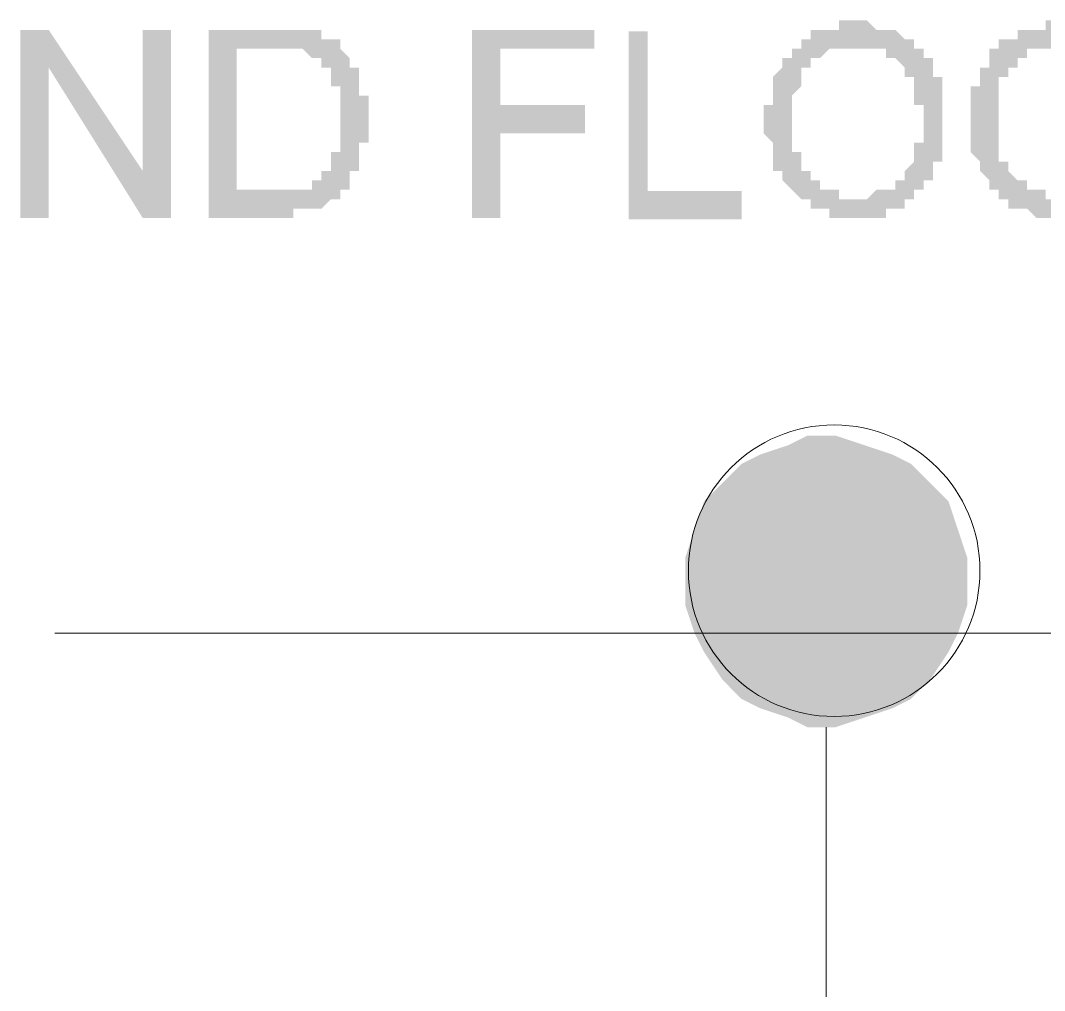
# Model space of a CAD drawing. Header units: inches. Extents: x -11 to 213, y -78 to 40.
# Drawn here: x 35.764 to 36.423, y 21.352 to 21.976 of the extents above; entities that cross this region are included whole.
import ezdxf

# ---------------------------------------------------------------- set-up
doc = ezdxf.new("R2010")
doc.units = ezdxf.units.IN
doc.header["$MEASUREMENT"] = 0
doc.layers.add('PDF_0', color=7, linetype='Continuous')

msp = doc.modelspace()

# ---------------------------------------------------------------- hatches: boundary and pattern name
at = {"layer": 'PDF_0'}
h = msp.add_hatch(color=256, dxfattribs=at)
h.paths.add_polyline_path([(36.30244, 21.97553), (36.30244, 21.97553), (36.30244, 21.97553), (36.30849, 21.97553), (36.30849, 21.97553), (36.30849, 21.97553), (36.31453, 21.96948), (36.31453, 21.96948), (36.31453, 21.96948), (36.31453, 21.96948), (36.32058, 21.96948), (36.32058, 21.96948), (36.32058, 21.96948), (36.32058, 21.96948), (36.32663, 21.96948), (36.32663, 21.96948), (36.32663, 21.96948), (36.32663, 21.96948), (36.33268, 21.96343), (36.33268, 21.96343), (36.33268, 21.96343), (36.33268, 21.96343), (36.33268, 21.96343), (36.33873, 21.96343), (36.33873, 21.96343), (36.33873, 21.95738), (36.33873, 21.95738), (36.34477, 21.95738), (36.34477, 21.95738), (36.34477, 21.95738), (36.34477, 21.95738), (36.34477, 21.95134), (36.34477, 21.95134), (36.34477, 21.95134), (36.35082, 21.95134), (36.35082, 21.95134), (36.35082, 21.94529), (36.35082, 21.94529), (36.35082, 21.94529), (36.35082, 21.94529), (36.35082, 21.93924), (36.35082, 21.93924), (36.35687, 21.93924), (36.35687, 21.93924), (36.35687, 21.93319), (36.35687, 21.93319), (36.35687, 21.93319), (36.35687, 21.93319), (36.35687, 21.92714), (36.35687, 21.92714), (36.35687, 21.92714), (36.35687, 21.92714), (36.35687, 21.9211), (36.35687, 21.9211), (36.35687, 21.9211), (36.35687, 21.91505), (36.35687, 21.91505), (36.35687, 21.91505), (36.35687, 21.91505), (36.35687, 21.909), (36.35687, 21.909), (36.35687, 21.909), (36.35687, 21.90295), (36.35687, 21.90295), (36.35687, 21.90295), (36.35687, 21.90295), (36.35687, 21.89691), (36.35687, 21.89691), (36.35687, 21.89691), (36.35687, 21.89086), (36.35687, 21.89086), (36.35687, 21.89086), (36.35687, 21.89086), (36.35687, 21.88481), (36.35687, 21.88481), (36.35687, 21.88481), (36.35082, 21.88481), (36.35082, 21.87876), (36.35082, 21.87876), (36.35082, 21.87876), (36.35082, 21.87876), (36.35082, 21.87271), (36.35082, 21.87271), (36.35082, 21.87271), (36.34477, 21.87271), (36.34477, 21.87271), (36.34477, 21.86667), (36.34477, 21.86667), (36.34477, 21.86667), (36.34477, 21.86667), (36.34477, 21.86667), (36.33873, 21.86667), (36.33873, 21.86062), (36.33873, 21.86062), (36.33873, 21.86062), (36.33268, 21.86062), (36.33268, 21.86062), (36.33268, 21.86062), (36.33268, 21.85457), (36.33268, 21.85457), (36.32663, 21.85457), (36.32663, 21.85457), (36.32663, 21.85457), (36.32663, 21.85457), (36.32058, 21.85457), (36.32058, 21.85457), (36.32058, 21.85457), (36.32058, 21.84852), (36.31453, 21.84852), (36.31453, 21.84852), (36.31453, 21.84852), (36.31453, 21.84852), (36.30849, 21.84852), (36.30849, 21.84852), (36.30849, 21.84852), (36.30244, 21.84852), (36.30244, 21.84852), (36.30244, 21.84852), (36.30244, 21.84852), (36.29639, 21.84852), (36.29639, 21.84852), (36.29639, 21.84852), (36.29034, 21.84852), (36.29034, 21.84852), (36.29034, 21.84852), (36.29034, 21.84852), (36.28429, 21.84852), (36.28429, 21.84852), (36.28429, 21.85457), (36.28429, 21.85457), (36.27825, 21.85457), (36.27825, 21.85457), (36.27825, 21.85457), (36.27825, 21.85457), (36.2722, 21.85457), (36.2722, 21.85457), (36.2722, 21.85457), (36.2722, 21.86062), (36.26615, 21.86062), (36.26615, 21.86062), (36.26615, 21.86062), (36.26615, 21.86062), (36.26615, 21.86062), (36.2601, 21.86667), (36.2601, 21.86667), (36.2601, 21.86667), (36.2601, 21.86667), (36.2601, 21.86667), (36.2601, 21.86667), (36.25406, 21.87271), (36.25406, 21.87271), (36.25406, 21.87271), (36.25406, 21.87271), (36.25406, 21.87876), (36.25406, 21.87876), (36.25406, 21.87876), (36.24801, 21.87876), (36.24801, 21.87876), (36.24801, 21.88481), (36.24801, 21.88481), (36.24801, 21.88481), (36.24801, 21.88481), (36.24801, 21.89086), (36.24801, 21.89086), (36.24801, 21.89086), (36.24801, 21.89086), (36.24801, 21.89691), (36.24801, 21.89691), (36.24801, 21.89691), (36.24196, 21.90295), (36.24196, 21.90295), (36.24196, 21.90295), (36.24196, 21.90295), (36.24196, 21.909), (36.24196, 21.909), (36.24196, 21.909), (36.24196, 21.909), (36.24196, 21.91505), (36.24196, 21.91505), (36.24196, 21.91505), (36.24196, 21.9211), (36.24196, 21.9211), (36.24801, 21.9211), (36.24801, 21.92714), (36.24801, 21.92714), (36.24801, 21.92714), (36.24801, 21.92714), (36.24801, 21.93319), (36.24801, 21.93319), (36.24801, 21.93319), (36.24801, 21.93319), (36.24801, 21.93924), (36.24801, 21.93924), (36.24801, 21.93924), (36.24801, 21.93924), (36.25406, 21.94529), (36.25406, 21.94529), (36.25406, 21.94529), (36.25406, 21.94529), (36.25406, 21.94529), (36.25406, 21.95134), (36.25406, 21.95134), (36.25406, 21.95134), (36.2601, 21.95134), (36.2601, 21.95738), (36.2601, 21.95738), (36.2601, 21.95738), (36.2601, 21.95738), (36.2601, 21.95738), (36.26615, 21.95738), (36.26615, 21.96343), (36.26615, 21.96343), (36.26615, 21.96343), (36.26615, 21.96343), (36.2722, 21.96343), (36.2722, 21.96343), (36.2722, 21.96343), (36.2722, 21.96948), (36.27825, 21.96948), (36.27825, 21.96948), (36.27825, 21.96948), (36.27825, 21.96948), (36.28429, 21.96948), (36.28429, 21.96948), (36.28429, 21.96948), (36.28429, 21.96948), (36.29034, 21.96948), (36.29034, 21.96948), (36.29034, 21.96948), (36.29034, 21.97553), (36.29639, 21.97553), (36.29639, 21.97553), (36.29639, 21.97553), (36.30244, 21.97553), (36.30244, 21.97553), (36.30244, 21.97553)], flags=0)
h.paths.add_polyline_path([(36.30244, 21.86062), (36.30244, 21.86062), (36.30244, 21.86062), (36.30849, 21.86062), (36.30849, 21.86062), (36.30849, 21.86062), (36.31453, 21.86667), (36.31453, 21.86667), (36.31453, 21.86667), (36.31453, 21.86667), (36.32058, 21.86667), (36.32058, 21.86667), (36.32058, 21.86667), (36.32058, 21.86667), (36.32058, 21.86667), (36.32663, 21.86667), (36.32663, 21.87271), (36.32663, 21.87271), (36.32663, 21.87271), (36.33268, 21.87271), (36.33268, 21.87271), (36.33268, 21.87271), (36.33268, 21.87876), (36.33268, 21.87876), (36.33268, 21.87876), (36.33268, 21.87876), (36.33268, 21.87876), (36.33873, 21.88481), (36.33873, 21.88481), (36.33873, 21.88481), (36.33873, 21.88481), (36.33873, 21.89086), (36.33873, 21.89086), (36.33873, 21.89086), (36.33873, 21.89086), (36.33873, 21.89691), (36.33873, 21.89691), (36.33873, 21.89691), (36.34477, 21.89691), (36.34477, 21.90295), (36.34477, 21.90295), (36.34477, 21.90295), (36.34477, 21.909), (36.34477, 21.909), (36.34477, 21.909), (36.34477, 21.909), (36.34477, 21.91505), (36.34477, 21.91505), (36.34477, 21.91505), (36.34477, 21.9211), (36.34477, 21.9211), (36.34477, 21.9211), (36.33873, 21.9211), (36.33873, 21.92714), (36.33873, 21.92714), (36.33873, 21.92714), (36.33873, 21.93319), (36.33873, 21.93319), (36.33873, 21.93319), (36.33873, 21.93319), (36.33873, 21.93924), (36.33873, 21.93924), (36.33873, 21.93924), (36.33873, 21.93924), (36.33268, 21.93924), (36.33268, 21.94529), (36.33268, 21.94529), (36.33268, 21.94529), (36.33268, 21.94529), (36.33268, 21.94529), (36.33268, 21.94529), (36.32663, 21.95134), (36.32663, 21.95134), (36.32663, 21.95134), (36.32663, 21.95134), (36.32058, 21.95134), (36.32058, 21.95134), (36.32058, 21.95738), (36.32058, 21.95738), (36.32058, 21.95738), (36.31453, 21.95738), (36.31453, 21.95738), (36.31453, 21.95738), (36.31453, 21.95738), (36.30849, 21.95738), (36.30849, 21.95738), (36.30849, 21.95738), (36.30244, 21.95738), (36.30244, 21.95738), (36.30244, 21.95738), (36.30244, 21.95738), (36.29639, 21.95738), (36.29639, 21.95738), (36.29639, 21.95738), (36.29639, 21.95738), (36.29034, 21.95738), (36.29034, 21.95738), (36.29034, 21.95738), (36.28429, 21.95738), (36.28429, 21.95738), (36.28429, 21.95738), (36.28429, 21.95738), (36.28429, 21.95738), (36.27825, 21.95134), (36.27825, 21.95134), (36.27825, 21.95134), (36.27825, 21.95134), (36.2722, 21.95134), (36.2722, 21.95134), (36.2722, 21.94529), (36.2722, 21.94529), (36.2722, 21.94529), (36.2722, 21.94529), (36.2722, 21.94529), (36.26615, 21.94529), (36.26615, 21.93924), (36.26615, 21.93924), (36.26615, 21.93924), (36.26615, 21.93924), (36.26615, 21.93924), (36.26615, 21.93319), (36.26615, 21.93319), (36.26615, 21.93319), (36.26615, 21.93319), (36.2601, 21.92714), (36.2601, 21.92714), (36.2601, 21.92714), (36.2601, 21.9211), (36.2601, 21.9211), (36.2601, 21.9211), (36.2601, 21.9211), (36.2601, 21.91505), (36.2601, 21.91505), (36.2601, 21.91505), (36.2601, 21.909), (36.2601, 21.909), (36.2601, 21.909), (36.2601, 21.90295), (36.2601, 21.90295), (36.2601, 21.90295), (36.2601, 21.90295), (36.2601, 21.89691), (36.2601, 21.89691), (36.2601, 21.89691), (36.2601, 21.89086), (36.2601, 21.89086), (36.26615, 21.89086), (36.26615, 21.89086), (36.26615, 21.88481), (36.26615, 21.88481), (36.26615, 21.88481), (36.26615, 21.88481), (36.26615, 21.88481), (36.26615, 21.87876), (36.26615, 21.87876), (36.2722, 21.87876), (36.2722, 21.87876), (36.2722, 21.87271), (36.2722, 21.87271), (36.2722, 21.87271), (36.2722, 21.87271), (36.27825, 21.87271), (36.27825, 21.87271), (36.27825, 21.87271), (36.27825, 21.86667), (36.27825, 21.86667), (36.28429, 21.86667), (36.28429, 21.86667), (36.28429, 21.86667), (36.28429, 21.86667), (36.29034, 21.86667), (36.29034, 21.86667), (36.29034, 21.86667), (36.29034, 21.86062), (36.29639, 21.86062), (36.29639, 21.86062), (36.29639, 21.86062), (36.29639, 21.86062), (36.30244, 21.86062), (36.30244, 21.86062)], flags=0)
h = msp.add_hatch(color=256, dxfattribs=at)
h.paths.add_polyline_path([(36.42945, 21.97553), (36.4355, 21.97553), (36.4355, 21.97553), (36.4355, 21.97553), (36.44155, 21.97553), (36.44155, 21.97553), (36.44155, 21.96948), (36.44155, 21.96948), (36.44759, 21.96948), (36.44759, 21.96948), (36.44759, 21.96948), (36.44759, 21.96948), (36.45364, 21.96948), (36.45364, 21.96948), (36.45364, 21.96948), (36.45364, 21.96948), (36.45969, 21.96948), (36.45969, 21.96948), (36.45969, 21.96343), (36.45969, 21.96343), (36.46574, 21.96343), (36.46574, 21.96343), (36.46574, 21.96343), (36.46574, 21.96343), (36.46574, 21.96343), (36.47178, 21.95738), (36.47178, 21.95738), (36.47178, 21.95738), (36.47178, 21.95738), (36.47178, 21.95738), (36.47178, 21.95738), (36.47783, 21.95134), (36.47783, 21.95134), (36.47783, 21.95134), (36.47783, 21.95134), (36.47783, 21.95134), (36.47783, 21.94529), (36.48388, 21.94529), (36.48388, 21.94529), (36.48388, 21.94529), (36.48388, 21.93924), (36.48388, 21.93924), (36.48388, 21.93924), (36.48388, 21.93924), (36.48388, 21.93319), (36.48388, 21.93319), (36.48388, 21.93319), (36.48993, 21.93319), (36.48993, 21.92714), (36.48993, 21.92714), (36.48993, 21.92714), (36.48993, 21.92714), (36.48993, 21.9211), (36.48993, 21.9211), (36.48993, 21.9211), (36.48993, 21.91505), (36.48993, 21.91505), (36.48993, 21.91505), (36.48993, 21.91505), (36.48993, 21.909), (36.48993, 21.909), (36.48993, 21.909), (36.48993, 21.90295), (36.48993, 21.90295), (36.48993, 21.90295), (36.48993, 21.90295), (36.48993, 21.89691), (36.48993, 21.89691), (36.48993, 21.89691), (36.48993, 21.89086), (36.48993, 21.89086), (36.48388, 21.89086), (36.48388, 21.89086), (36.48388, 21.88481), (36.48388, 21.88481), (36.48388, 21.88481), (36.48388, 21.88481), (36.48388, 21.87876), (36.48388, 21.87876), (36.48388, 21.87876), (36.48388, 21.87876), (36.47783, 21.87271), (36.47783, 21.87271), (36.47783, 21.87271), (36.47783, 21.87271), (36.47783, 21.87271), (36.47783, 21.86667), (36.47783, 21.86667), (36.47178, 21.86667), (36.47178, 21.86667), (36.47178, 21.86667), (36.47178, 21.86667), (36.47178, 21.86062), (36.46574, 21.86062), (36.46574, 21.86062), (36.46574, 21.86062), (36.46574, 21.86062), (36.46574, 21.86062), (36.45969, 21.85457), (36.45969, 21.85457), (36.45969, 21.85457), (36.45969, 21.85457), (36.45364, 21.85457), (36.45364, 21.85457), (36.45364, 21.85457), (36.45364, 21.85457), (36.44759, 21.85457), (36.44759, 21.84852), (36.44759, 21.84852), (36.44759, 21.84852), (36.44155, 21.84852), (36.44155, 21.84852), (36.44155, 21.84852), (36.44155, 21.84852), (36.4355, 21.84852), (36.4355, 21.84852), (36.4355, 21.84852), (36.42945, 21.84852), (36.42945, 21.84852), (36.42945, 21.84852), (36.42945, 21.84852), (36.4234, 21.84852), (36.4234, 21.84852), (36.4234, 21.84852), (36.41735, 21.84852), (36.41735, 21.84852), (36.41735, 21.84852), (36.41735, 21.84852), (36.41131, 21.85457), (36.41131, 21.85457), (36.41131, 21.85457), (36.41131, 21.85457), (36.40526, 21.85457), (36.40526, 21.85457), (36.40526, 21.85457), (36.40526, 21.85457), (36.39921, 21.85457), (36.39921, 21.86062), (36.39921, 21.86062), (36.39921, 21.86062), (36.39921, 21.86062), (36.39316, 21.86062), (36.39316, 21.86062), (36.39316, 21.86667), (36.39316, 21.86667), (36.39316, 21.86667), (36.39316, 21.86667), (36.38711, 21.86667), (36.38711, 21.86667), (36.38711, 21.87271), (36.38711, 21.87271), (36.38711, 21.87271), (36.38711, 21.87271), (36.38107, 21.87876), (36.38107, 21.87876), (36.38107, 21.87876), (36.38107, 21.87876), (36.38107, 21.87876), (36.38107, 21.88481), (36.38107, 21.88481), (36.38107, 21.88481), (36.38107, 21.88481), (36.37502, 21.89086), (36.37502, 21.89086), (36.37502, 21.89086), (36.37502, 21.89086), (36.37502, 21.89691), (36.37502, 21.89691), (36.37502, 21.89691), (36.37502, 21.90295), (36.37502, 21.90295), (36.37502, 21.90295), (36.37502, 21.90295), (36.37502, 21.909), (36.37502, 21.909), (36.37502, 21.909), (36.37502, 21.909), (36.37502, 21.91505), (36.37502, 21.91505), (36.37502, 21.91505), (36.37502, 21.9211), (36.37502, 21.9211), (36.37502, 21.9211), (36.37502, 21.92714), (36.37502, 21.92714), (36.37502, 21.92714), (36.37502, 21.92714), (36.37502, 21.93319), (36.37502, 21.93319), (36.37502, 21.93319), (36.38107, 21.93319), (36.38107, 21.93924), (36.38107, 21.93924), (36.38107, 21.93924), (36.38107, 21.93924), (36.38107, 21.94529), (36.38107, 21.94529), (36.38107, 21.94529), (36.38107, 21.94529), (36.38711, 21.94529), (36.38711, 21.95134), (36.38711, 21.95134), (36.38711, 21.95134), (36.38711, 21.95134), (36.38711, 21.95738), (36.38711, 21.95738), (36.39316, 21.95738), (36.39316, 21.95738), (36.39316, 21.95738), (36.39316, 21.95738), (36.39316, 21.96343), (36.39921, 21.96343), (36.39921, 21.96343), (36.39921, 21.96343), (36.39921, 21.96343), (36.39921, 21.96343), (36.40526, 21.96343), (36.40526, 21.96948), (36.40526, 21.96948), (36.40526, 21.96948), (36.41131, 21.96948), (36.41131, 21.96948), (36.41131, 21.96948), (36.41131, 21.96948), (36.41735, 21.96948), (36.41735, 21.96948), (36.41735, 21.96948), (36.41735, 21.96948), (36.4234, 21.96948), (36.4234, 21.97553), (36.4234, 21.97553), (36.42945, 21.97553), (36.42945, 21.97553), (36.42945, 21.97553), (36.42945, 21.97553), (36.42945, 21.97553)], flags=0)
h.paths.add_polyline_path([(36.42945, 21.86062), (36.4355, 21.86062), (36.4355, 21.86062), (36.4355, 21.86062), (36.44155, 21.86062), (36.44155, 21.86062), (36.44155, 21.86667), (36.44155, 21.86667), (36.44759, 21.86667), (36.44759, 21.86667), (36.44759, 21.86667), (36.44759, 21.86667), (36.45364, 21.86667), (36.45364, 21.86667), (36.45364, 21.86667), (36.45364, 21.86667), (36.45364, 21.87271), (36.45969, 21.87271), (36.45969, 21.87271), (36.45969, 21.87271), (36.45969, 21.87271), (36.45969, 21.87271), (36.45969, 21.87876), (36.46574, 21.87876), (36.46574, 21.87876), (36.46574, 21.87876), (36.46574, 21.87876), (36.46574, 21.88481), (36.46574, 21.88481), (36.46574, 21.88481), (36.46574, 21.88481), (36.47178, 21.89086), (36.47178, 21.89086), (36.47178, 21.89086), (36.47178, 21.89086), (36.47178, 21.89691), (36.47178, 21.89691), (36.47178, 21.89691), (36.47178, 21.89691), (36.47178, 21.90295), (36.47178, 21.90295), (36.47178, 21.90295), (36.47178, 21.909), (36.47178, 21.909), (36.47178, 21.909), (36.47178, 21.909), (36.47178, 21.91505), (36.47178, 21.91505), (36.47178, 21.91505), (36.47178, 21.9211), (36.47178, 21.9211), (36.47178, 21.9211), (36.47178, 21.9211), (36.47178, 21.92714), (36.47178, 21.92714), (36.47178, 21.92714), (36.47178, 21.93319), (36.47178, 21.93319), (36.47178, 21.93319), (36.47178, 21.93319), (36.46574, 21.93924), (36.46574, 21.93924), (36.46574, 21.93924), (36.46574, 21.93924), (36.46574, 21.93924), (36.46574, 21.94529), (36.46574, 21.94529), (36.46574, 21.94529), (36.45969, 21.94529), (36.45969, 21.94529), (36.45969, 21.94529), (36.45969, 21.95134), (36.45969, 21.95134), (36.45364, 21.95134), (36.45364, 21.95134), (36.45364, 21.95134), (36.45364, 21.95134), (36.45364, 21.95738), (36.44759, 21.95738), (36.44759, 21.95738), (36.44759, 21.95738), (36.44759, 21.95738), (36.44155, 21.95738), (36.44155, 21.95738), (36.44155, 21.95738), (36.44155, 21.95738), (36.4355, 21.95738), (36.4355, 21.95738), (36.4355, 21.95738), (36.42945, 21.95738), (36.42945, 21.95738), (36.42945, 21.95738), (36.42945, 21.95738), (36.4234, 21.95738), (36.4234, 21.95738), (36.4234, 21.95738), (36.4234, 21.95738), (36.41735, 21.95738), (36.41735, 21.95738), (36.41735, 21.95738), (36.41735, 21.95738), (36.41131, 21.95738), (36.41131, 21.95738), (36.41131, 21.95134), (36.41131, 21.95134), (36.40526, 21.95134), (36.40526, 21.95134), (36.40526, 21.95134), (36.40526, 21.95134), (36.40526, 21.94529), (36.40526, 21.94529), (36.39921, 21.94529), (36.39921, 21.94529), (36.39921, 21.94529), (36.39921, 21.94529), (36.39921, 21.93924), (36.39921, 21.93924), (36.39921, 21.93924), (36.39921, 21.93924), (36.39316, 21.93924), (36.39316, 21.93319), (36.39316, 21.93319), (36.39316, 21.93319), (36.39316, 21.93319), (36.39316, 21.92714), (36.39316, 21.92714), (36.39316, 21.92714), (36.39316, 21.9211), (36.39316, 21.9211), (36.39316, 21.9211), (36.39316, 21.9211), (36.39316, 21.91505), (36.39316, 21.91505), (36.39316, 21.91505), (36.39316, 21.909), (36.39316, 21.909), (36.39316, 21.909), (36.39316, 21.90295), (36.39316, 21.90295), (36.39316, 21.90295), (36.39316, 21.90295), (36.39316, 21.89691), (36.39316, 21.89691), (36.39316, 21.89691), (36.39316, 21.89086), (36.39316, 21.89086), (36.39316, 21.89086), (36.39316, 21.89086), (36.39316, 21.88481), (36.39316, 21.88481), (36.39921, 21.88481), (36.39921, 21.88481), (36.39921, 21.88481), (36.39921, 21.87876), (36.39921, 21.87876), (36.39921, 21.87876), (36.39921, 21.87876), (36.40526, 21.87271), (36.40526, 21.87271), (36.40526, 21.87271), (36.40526, 21.87271), (36.40526, 21.87271), (36.40526, 21.87271), (36.41131, 21.87271), (36.41131, 21.86667), (36.41131, 21.86667), (36.41131, 21.86667), (36.41131, 21.86667), (36.41735, 21.86667), (36.41735, 21.86667), (36.41735, 21.86667), (36.41735, 21.86667), (36.4234, 21.86667), (36.4234, 21.86062), (36.4234, 21.86062), (36.4234, 21.86062), (36.42945, 21.86062), (36.42945, 21.86062), (36.42945, 21.86062), (36.42945, 21.86062)], flags=0)
for points in [[(35.86093, 21.84852), (35.84278, 21.84852), (35.7823, 21.94528), (35.7823, 21.94528), (35.7823, 21.84852), (35.76416, 21.84852), (35.76416, 21.96947), (35.7823, 21.96947), (35.84278, 21.87876), (35.84278, 21.87876), (35.84278, 21.96947), (35.86093, 21.96947)], [(36.13309, 21.95738), (36.07261, 21.95738), (36.07261, 21.9211), (36.12704, 21.9211), (36.12704, 21.90295), (36.07261, 21.90295), (36.07261, 21.84852), (36.05447, 21.84852), (36.05447, 21.96948), (36.13309, 21.96948)], [(36.22782, 21.84768), (36.15525, 21.84768), (36.15525, 21.96863), (36.16734, 21.96863), (36.16734, 21.86582), (36.22782, 21.86582)]]:
    msp.add_hatch(color=256, dxfattribs=at).paths.add_polyline_path(points)
h = msp.add_hatch(color=256, dxfattribs=at)
h.paths.add_polyline_path([(35.88512, 21.96948), (35.92745, 21.96948), (35.92745, 21.96948), (35.9335, 21.96948), (35.9335, 21.96948), (35.9335, 21.96948), (35.93955, 21.96948), (35.93955, 21.96948), (35.93955, 21.96948), (35.93955, 21.96948), (35.9456, 21.96948), (35.9456, 21.96948), (35.9456, 21.96948), (35.9456, 21.96948), (35.9456, 21.96948), (35.95164, 21.96948), (35.95164, 21.96948), (35.95164, 21.96948), (35.95769, 21.96948), (35.95769, 21.96948), (35.95769, 21.96948), (35.95769, 21.96343), (35.96374, 21.96343), (35.96374, 21.96343), (35.96374, 21.96343), (35.96374, 21.96343), (35.96374, 21.96343), (35.96979, 21.96343), (35.96979, 21.95738), (35.96979, 21.95738), (35.96979, 21.95738), (35.96979, 21.95738), (35.96979, 21.95738), (35.97583, 21.95134), (35.97583, 21.95134), (35.97583, 21.95134), (35.97583, 21.95134), (35.97583, 21.95134), (35.97583, 21.94529), (35.97583, 21.94529), (35.98188, 21.94529), (35.98188, 21.94529), (35.98188, 21.93924), (35.98188, 21.93924), (35.98188, 21.93924), (35.98188, 21.93924), (35.98188, 21.93319), (35.98188, 21.93319), (35.98188, 21.93319), (35.98188, 21.93319), (35.98188, 21.92714), (35.98188, 21.92714), (35.98188, 21.92714), (35.98793, 21.92714), (35.98793, 21.9211), (35.98793, 21.9211), (35.98793, 21.9211), (35.98793, 21.91505), (35.98793, 21.91505), (35.98793, 21.91505), (35.98793, 21.91505), (35.98793, 21.909), (35.98793, 21.909), (35.98793, 21.909), (35.98793, 21.909), (35.98793, 21.90295), (35.98793, 21.90295), (35.98793, 21.90295), (35.98793, 21.89691), (35.98188, 21.89691), (35.98188, 21.89691), (35.98188, 21.89691), (35.98188, 21.89086), (35.98188, 21.89086), (35.98188, 21.89086), (35.98188, 21.88481), (35.98188, 21.88481), (35.98188, 21.88481), (35.98188, 21.88481), (35.98188, 21.87876), (35.98188, 21.87876), (35.98188, 21.87876), (35.97583, 21.87876), (35.97583, 21.87876), (35.97583, 21.87271), (35.97583, 21.87271), (35.97583, 21.87271), (35.97583, 21.87271), (35.97583, 21.86667), (35.97583, 21.86667), (35.96979, 21.86667), (35.96979, 21.86667), (35.96979, 21.86667), (35.96979, 21.86667), (35.96979, 21.86062), (35.96979, 21.86062), (35.96374, 21.86062), (35.96374, 21.86062), (35.96374, 21.86062), (35.96374, 21.86062), (35.96374, 21.86062), (35.95769, 21.85457), (35.95769, 21.85457), (35.95769, 21.85457), (35.95769, 21.85457), (35.95164, 21.85457), (35.95164, 21.85457), (35.95164, 21.85457), (35.95164, 21.85457), (35.9456, 21.85457), (35.9456, 21.85457), (35.9456, 21.85457), (35.9456, 21.85457), (35.93955, 21.85457), (35.93955, 21.85457), (35.93955, 21.84852), (35.9335, 21.84852), (35.9335, 21.84852), (35.9335, 21.84852), (35.92745, 21.84852), (35.88512, 21.84852)], flags=0)
h.paths.add_polyline_path([(35.90326, 21.86667), (35.92745, 21.86667), (35.92745, 21.86667), (35.9335, 21.86667), (35.9335, 21.86667), (35.9335, 21.86667), (35.93955, 21.86667), (35.93955, 21.86667), (35.93955, 21.86667), (35.93955, 21.86667), (35.93955, 21.86667), (35.9456, 21.86667), (35.9456, 21.86667), (35.9456, 21.86667), (35.9456, 21.86667), (35.95164, 21.86667), (35.95164, 21.86667), (35.95164, 21.87271), (35.95164, 21.87271), (35.95769, 21.87271), (35.95769, 21.87271), (35.95769, 21.87271), (35.95769, 21.87271), (35.95769, 21.87271), (35.95769, 21.87876), (35.96374, 21.87876), (35.96374, 21.87876), (35.96374, 21.87876), (35.96374, 21.88481), (35.96374, 21.88481), (35.96374, 21.88481), (35.96374, 21.88481), (35.96374, 21.89086), (35.96374, 21.89086), (35.96979, 21.89086), (35.96979, 21.89086), (35.96979, 21.89691), (35.96979, 21.89691), (35.96979, 21.89691), (35.96979, 21.89691), (35.96979, 21.90295), (35.96979, 21.90295), (35.96979, 21.90295), (35.96979, 21.909), (35.96979, 21.909), (35.96979, 21.909), (35.96979, 21.91505), (35.96979, 21.91505), (35.96979, 21.91505), (35.96979, 21.91505), (35.96979, 21.9211), (35.96979, 21.9211), (35.96979, 21.9211), (35.96979, 21.9211), (35.96979, 21.92714), (35.96979, 21.92714), (35.96979, 21.92714), (35.96979, 21.92714), (35.96979, 21.93319), (35.96979, 21.93319), (35.96374, 21.93319), (35.96374, 21.93319), (35.96374, 21.93924), (35.96374, 21.93924), (35.96374, 21.93924), (35.96374, 21.93924), (35.96374, 21.94529), (35.96374, 21.94529), (35.96374, 21.94529), (35.95769, 21.94529), (35.95769, 21.94529), (35.95769, 21.95134), (35.95769, 21.95134), (35.95769, 21.95134), (35.95164, 21.95134), (35.95164, 21.95134), (35.95164, 21.95134), (35.95164, 21.95134), (35.95164, 21.95134), (35.9456, 21.95738), (35.9456, 21.95738), (35.9456, 21.95738), (35.93955, 21.95738), (35.93955, 21.95738), (35.93955, 21.95738), (35.93955, 21.95738), (35.93955, 21.95738), (35.9335, 21.95738), (35.9335, 21.95738), (35.9335, 21.95738), (35.92745, 21.95738), (35.92745, 21.95738), (35.92745, 21.95738), (35.90326, 21.95738)], flags=0)

# ---------------------------------------------------------------- linework, layer by layer
at = {"layer": 'PDF_0', "lineweight": 5}
msp.add_lwpolyline([(36.82051, 21.58157), (35.78633, 21.58157)], dxfattribs=at)
at = {"layer": 'PDF_0', "lineweight": 20}
msp.add_lwpolyline([(36.28225, 21.52109), (36.28225, 20.39014)], dxfattribs=at)
msp.add_circle((36.28732, 21.62171), 0.09374, dxfattribs=at)
at = {"layer": 'PDF_0', "color": 32, "true_color": 0x00007f}
for points in [[(36.27016, 21.70858), (36.2883, 21.70858), (36.25806, 21.70253)], [(36.2883, 21.70858), (36.25806, 21.70253), (36.30644, 21.70253)], [(36.25806, 21.70253), (36.30644, 21.70253), (36.23992, 21.69648)], [(36.30644, 21.70253), (36.23992, 21.69648), (36.32459, 21.69648)], [(36.23992, 21.69648), (36.32459, 21.69648), (36.22782, 21.69043)], [(36.32459, 21.69648), (36.22782, 21.69043), (36.33668, 21.69043)], [(36.22782, 21.69043), (36.33668, 21.69043), (36.21573, 21.67834)], [(36.33668, 21.69043), (36.21573, 21.67834), (36.34878, 21.67834)], [(36.21573, 21.67834), (36.34878, 21.67834), (36.20363, 21.66624)], [(36.34878, 21.67834), (36.20363, 21.66624), (36.36087, 21.66624)], [(36.20363, 21.66624), (36.36087, 21.66624), (36.19758, 21.6481)], [(36.36087, 21.66624), (36.19758, 21.6481), (36.36692, 21.6481)], [(36.19758, 21.6481), (36.36692, 21.6481), (36.19153, 21.62995)], [(36.36692, 21.6481), (36.19153, 21.62995), (36.37297, 21.62995)], [(36.19153, 21.62995), (36.37297, 21.62995), (36.19153, 21.61786)], [(36.37297, 21.62995), (36.19153, 21.61786), (36.37297, 21.61786)], [(36.19153, 21.61786), (36.37297, 21.61786), (36.19153, 21.59971)], [(36.37297, 21.61786), (36.19153, 21.59971), (36.37297, 21.59971)], [(36.19153, 21.59971), (36.37297, 21.59971), (36.19758, 21.58157)], [(36.37297, 21.59971), (36.19758, 21.58157), (36.36692, 21.58157)], [(36.19758, 21.58157), (36.36692, 21.58157), (36.20363, 21.56947)], [(36.36692, 21.58157), (36.20363, 21.56947), (36.36087, 21.56947)], [(36.20363, 21.56947), (36.36087, 21.56947), (36.21573, 21.55133)], [(36.36087, 21.56947), (36.21573, 21.55133), (36.34878, 21.55133)], [(36.21573, 21.55133), (36.34878, 21.55133), (36.22782, 21.53923)], [(36.34878, 21.55133), (36.22782, 21.53923), (36.33668, 21.53923)], [(36.22782, 21.53923), (36.33668, 21.53923), (36.23992, 21.53319)], [(36.33668, 21.53923), (36.23992, 21.53319), (36.32459, 21.53319)], [(36.23992, 21.53319), (36.32459, 21.53319), (36.25806, 21.52714)], [(36.32459, 21.53319), (36.25806, 21.52714), (36.30644, 21.52714)], [(36.25806, 21.52714), (36.30644, 21.52714), (36.27016, 21.52109)], [(36.30644, 21.52714), (36.27016, 21.52109), (36.2883, 21.52109)]]:
    msp.add_solid(points, dxfattribs=at)

doc.saveas('drawing.dxf')
